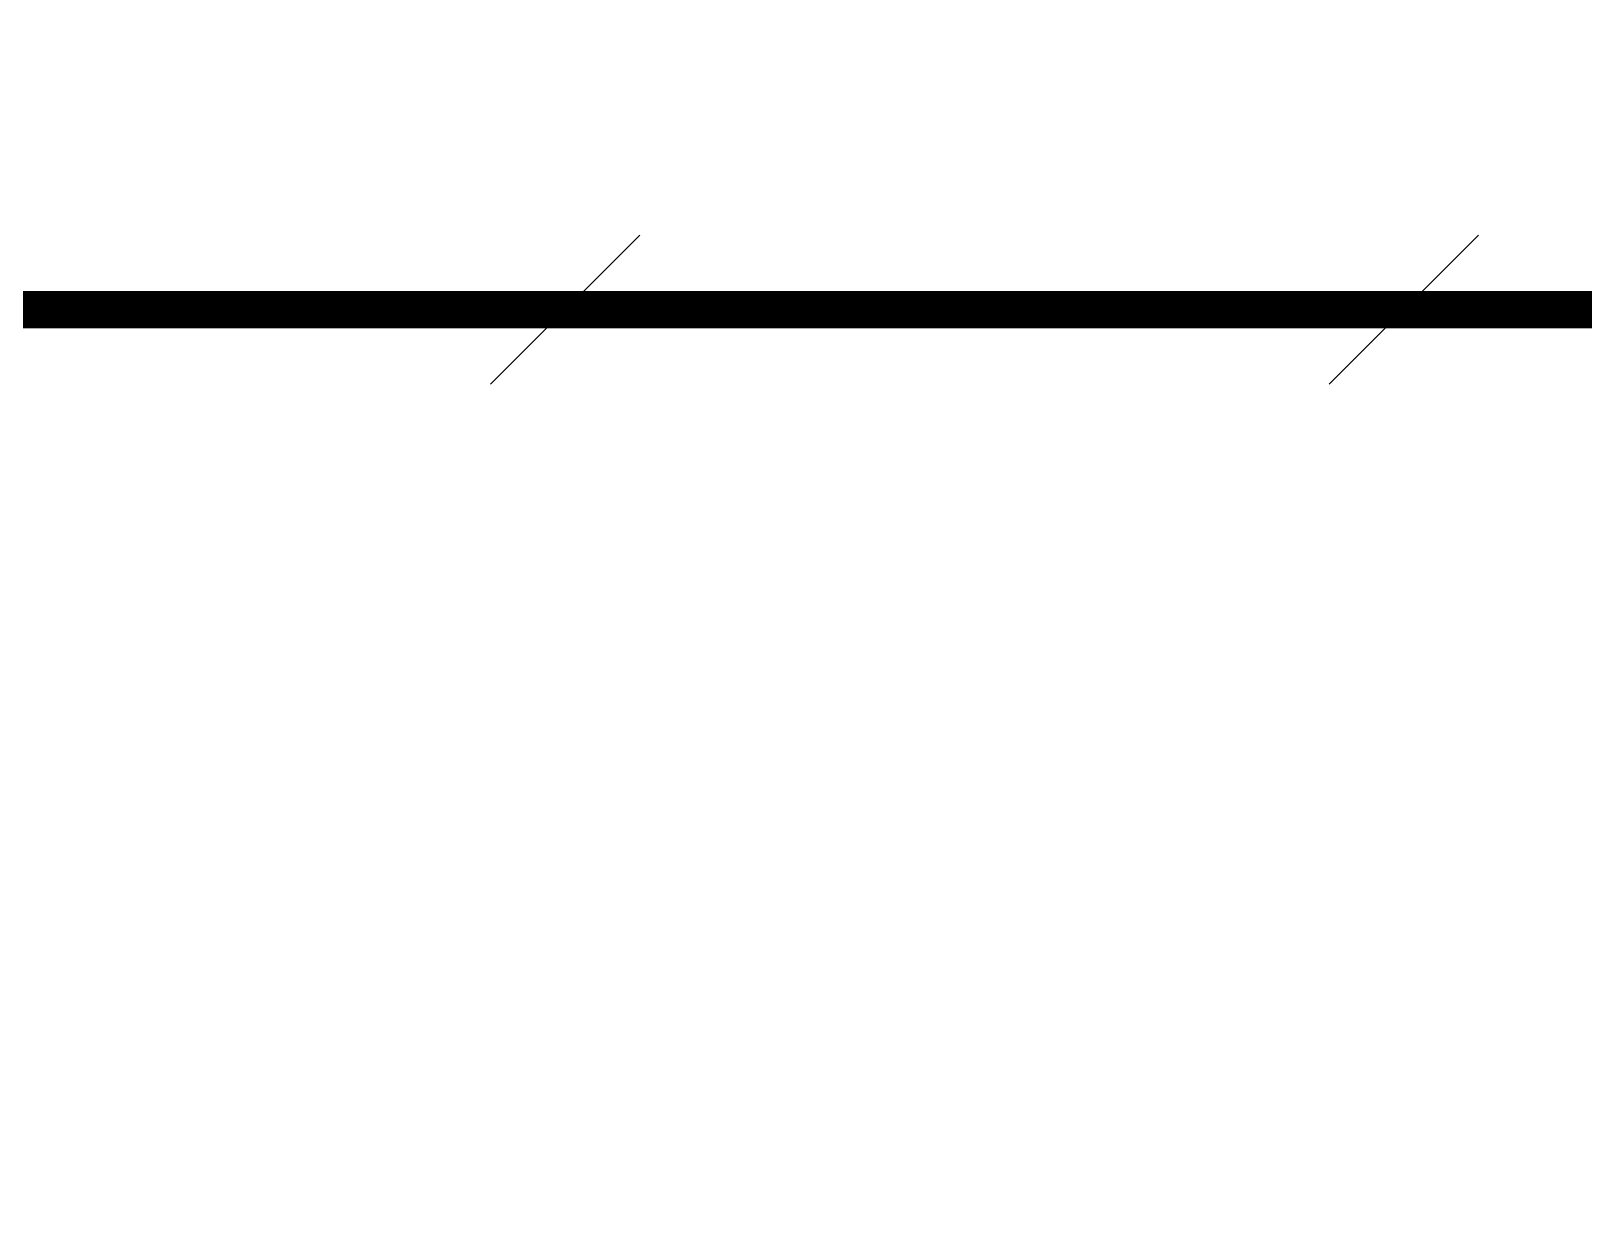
# Model space of a CAD drawing. Extents: x 2803505 to 5851001, y -1372902 to 24339.
# Drawn here: x 3745413 to 3747496, y -775176 to -773589 of the extents above; entities that cross this region are included whole.
import ezdxf

# ---------------------------------------------------------------- set-up
doc = ezdxf.new("R2010")
doc.units = 0
doc.header["$LTSCALE"] = 1000
doc.header["$MEASUREMENT"] = 0
doc.linetypes.add('CENTER2', pattern=[1.125, 0.75, -0.125, 0.125, -0.125])
doc.layers.get('0').update_dxf_attribs({"linetype": 'CONTINUOUS'})
doc.layers.add('SHTLN', color=4, linetype='CONTINUOUS')
doc.layers.add('WIRE-接地', color=2, linetype='CONTINUOUS')

# ---------------------------------------------------------------- blocks, each defined once
blk = doc.blocks.new('$TelecSys$00000008')
blk.add_line((0.4, 0.4), (-0.4, -0.4))

msp = doc.modelspace()

# ---------------------------------------------------------------- linework, layer by layer
at = {"layer": 'WIRE-接地', "color": 2, "linetype": 'CENTER2', "const_width": 50}
msp.add_lwpolyline([(3768770.1, -775767.3), (3763865.8, -775767.3), (3763865.8, -775166.2), (3763114.1, -775166.2), (3763114.1, -773959.4), (3756516.1, -773959.4), (3756516.1, -774566.6), (3751118.3, -774566.6), (3751118.3, -773962.7), (3744516.3, -773962.7), (3744516.3, -775168.2), (3743769.6, -775168.2), (3743769.6, -775763.5), (3738862, -775763.5), (3738862, -775160.6), (3738116, -775160.6), (3738116, -773971.3), (3731519.3, -773971.3), (3731519.3, -774564.2), (3728813.6, -774564.2), (3728813.6, -766667.6)], dxfattribs=at)

# ---------------------------------------------------------------- block references
at = {"layer": 'SHTLN', "color": 2, "xscale": 250, "yscale": 250, "zscale": 250, "rotation": 180}
for p in [(3746129.8, -773962.7), (3747254.8, -773962.7)]:
    msp.add_blockref('$TelecSys$00000008', p, dxfattribs=at)

doc.saveas('drawing.dxf')
